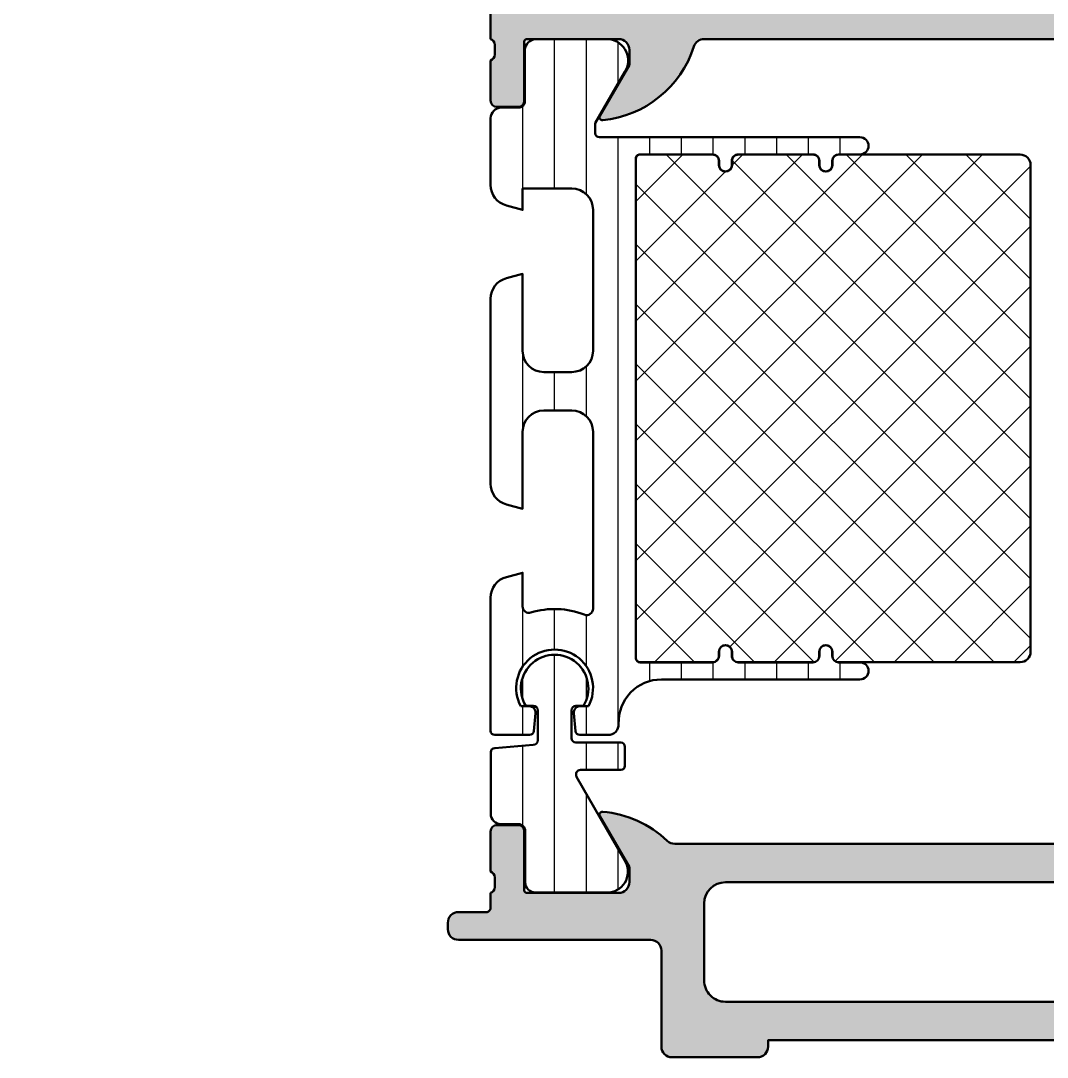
# Model space of a CAD drawing. Extents: x -25 to 53, y 3 to 90.
# Drawn here: x -25 to 23.07, y 3 to 51.56 of the extents above; entities that cross this region are included whole.
import ezdxf

# ---------------------------------------------------------------- set-up
doc = ezdxf.new("R2010")
doc.units = 0
for name, color, linetype, lineweight in [('0S-Alu contour', 7, 'Continuous', 50), ('0S-Alu hatch', 252, 'Continuous', 25), ('0S-Plastic contour', 254, 'Continuous', 50), ('0S-Plastic hatch', 253, 'Continuous', 25), ('0S-PT contour', 91, 'Continuous', 50), ('0S-PT hatch', 103, 'Continuous', 25)]:
    doc.layers.add(name, color=color, linetype=linetype, lineweight=lineweight)
pattern_1 = [(90, (0, 0), (-1.4859, 0), [])]

# ---------------------------------------------------------------- blocks, each defined once
blk = doc.blocks.new('438100__7FD299A1_E822_40BA_9081_EC412D332DDE_')
at = {"layer": '0S-Alu hatch'}
h = blk.add_hatch(color=256, dxfattribs=at)
edge = h.paths.add_edge_path()
edge.add_ellipse((-18.69999999999998, 87.50000000000017), major_axis=(-0.999999999999943, 0), ratio=1, start_angle=180, end_angle=270, ccw=False)
edge.add_line((-17.70000000000004, 87.50000000000017), (-17.70000000000004, 86.00000000000011))
edge.add_line((-17.70000000000004, 86.00000000000011), (-18.70000000000004, 86.00000000000011))
edge.add_line((-18.70000000000004, 86.00000000000011), (-18.70000000000004, 85.50000000000011))
edge.add_arc((-18.20000000000004, 85.50000000000011), 0.5, 180, 270)
edge.add_line((-18.20000000000004, 85.00000000000011), (-16.90000000000003, 85.00000000000011))
edge.add_arc((-16.90000000000003, 85.50000000000006), 0.4999999999999432, 270, 360)
edge.add_line((-16.40000000000008, 85.50000000000006), (-16.40000000000008, 87.50000000000006))
edge.add_ellipse((-15.89999999999991, 87.50000000000006), major_axis=(-0.5000000000001706, 0), ratio=1, start_angle=269.99999999999756, end_angle=360, ccw=False)
edge.add_line((-15.89999999999989, 88.00000000000023), (-10.49999999999991, 88))
edge.add_ellipse((-10.49999999999993, 87.50000000000006), major_axis=(-0.4999999999999432, 0), ratio=1, start_angle=180, end_angle=269.99999999999756, ccw=False)
edge.add_line((-9.999999999999991, 87.50000000000006), (-9.999999999999991, 80.70000000000016))
edge.add_arc((-9.499999999999991, 80.70000000000016), 0.5, 180, 270)
edge.add_line((-9.499999999999991, 80.20000000000014), (-7.00000000000022, 80.20000000000014))
edge.add_line((-7.00000000000022, 80.20000000000014), (-6.999999999999992, 73.50000000000011))
edge.add_ellipse((-7.525026953992657, 73.00000000000011), major_axis=(-0.7250195186467849, 0), ratio=1, start_angle=136.398650048409, end_angle=223.6013499515911, ccw=False)
edge.add_line((-6.999999999999992, 72.50000000000011), (-6.999999999999992, 68.50000000000011))
edge.add_ellipse((-7.525026953992657, 68.00000000000011), major_axis=(-0.7250195186467849, 0), ratio=1, start_angle=136.398650048409, end_angle=223.6013499515911, ccw=False)
edge.add_line((-6.999999999999992, 67.50000000000011), (-6.999999999999992, 54.80000000000007))
edge.add_arc((-6.499999999999992, 54.80000000000007), 0.5, 180, 270)
edge.add_line((-6.499999999999992, 54.30000000000006), (-3.499999999999936, 54.30000000000006))
edge.add_ellipse((-3.499999999999936, 53.80000000000013), major_axis=(-0.4999999999999432, 0), ratio=1, start_angle=180, end_angle=270, ccw=False)
edge.add_line((-2.999999999999992, 53.80000000000013), (-2.999999999999992, 50.7000000000005))
edge.add_ellipse((-3.078836446543135, 50.43247940800739), major_axis=(-0.2788950563274557, 0), ratio=1, start_angle=178.8354106259207, end_angle=253.5801235804879, ccw=False)
edge.add_line((-2.799999000000065, 50.4268110000091), (-2.799999000000063, 49.97321700000831))
edge.add_ellipse((-3.078867095643481, 49.96755634053114), major_axis=(-0.2789255417374015, 0), ratio=1, start_angle=106.4245945553595, end_angle=181.1628700729088, ccw=False)
edge.add_line((-3.00000000000022, 49.70001300000796), (-2.999999999999765, 47.82000199999991))
edge.add_arc((-2.699999999999867, 47.82000199999998), 0.2999999999998977, 180, 270)
edge.add_line((-2.699999999999867, 47.52000200000009), (-1.720025680956659, 47.5200020000001))
edge.add_arc((-1.720025680956659, 47.82000199999976), 0.2999999999996703, 270, 360)
edge.add_line((-1.420025680956989, 47.82000199999976), (-1.420025680957209, 50.57999999999981))
edge.add_ellipse((-1.300025680957205, 50.57999999999982), major_axis=(-0.1200000000000045, 0), ratio=1, start_angle=270.00000000000676, end_angle=360, ccw=False)
edge.add_line((-1.300025680957219, 50.69999999999982), (2.99999999999985, 50.70000000000016))
edge.add_ellipse((2.999999999999893, 50.20000000000027), major_axis=(-0.4999999999998864, 0), ratio=1, start_angle=180, end_angle=270.0000000000049, ccw=False)
edge.add_line((3.499999999999779, 50.20000000000027), (3.499999999999779, 49.5))
edge.add_line((3.499999999999779, 49.5), (2.118504542377714, 47.10717967697257))
edge.add_arc((2.23811978464829, 47.03811978464848), 0.1381197846481916, 150.0000000000055, 275.6225775508174)
edge.add_arc((1.761776758824773, 51.87660886184492), 4.999999999996967, 275.6225775508138, 342.2515836439341)
edge.add_ellipse((6.999999999997882, 50.19999999999778), major_axis=(-0.5000000000021659, 0), ratio=1, start_angle=270, end_angle=342.25158364393565, ccw=False)
edge.add_line((6.999999999997882, 50.69999999999994), (37.80000000000006, 50.70000000000004))
edge.add_ellipse((37.80000000000006, 50.19999999999761), major_axis=(-0.5000000000024301, 0), ratio=1, start_angle=197.7484163560718, end_angle=270, ccw=False)
edge.add_arc((43.03822324117415, 51.87660886184572), 4.999999999997946, 197.7484163560721, 264.3774224492038)
edge.add_arc((42.56188021535202, 47.03811978464819), 0.1381197846482099, 264.377422449204, 389.9999999999941)
edge.add_line((42.68149545762262, 47.10717967697227), (41.30000000000019, 49.50000000000023))
edge.add_line((41.30000000000019, 49.50000000000023), (41.30000000000019, 50.20000000000044))
edge.add_ellipse((41.7999999999999, 50.20000000000044), major_axis=(-0.4999999999997158, 0), ratio=1, start_angle=269.9999999999984, end_angle=360, ccw=False)
edge.add_line((41.79999999999991, 50.70000000000016), (46.10002568095678, 50.70000000000004))
edge.add_ellipse((46.10002568095678, 50.57999999999964), major_axis=(-0.1200000000004024, 0), ratio=1, start_angle=180, end_angle=270, ccw=False)
edge.add_line((46.22002568095719, 50.57999999999964), (46.22002568095719, 47.82000200000021))
edge.add_arc((46.5200256809572, 47.82000200000021), 0.3000000000000114, 180, 270)
edge.add_line((46.5200256809572, 47.5200020000002), (47.50000000000006, 47.5200020000002))
edge.add_arc((47.50000000000006, 47.8200020000001), 0.2999999999998977, 270, 360)
edge.add_line((47.79999999999996, 47.8200020000001), (47.79999999999996, 49.70001300000877))
edge.add_ellipse((47.8788670956431, 49.96755634053137), major_axis=(-0.2789255417368228, 0), ratio=1, start_angle=-1.162870072900887, end_angle=73.57540544463137, ccw=False)
edge.add_line((47.59999900000026, 49.97321700000849), (47.59999900000003, 50.42681100000924))
edge.add_ellipse((47.87883644654292, 50.43247940800712), major_axis=(-0.2788950563272715, 0), ratio=1, start_angle=-73.58012358056351, end_angle=1.164589373996705, ccw=False)
edge.add_line((47.80000000000018, 50.70000000000017), (47.79999999999996, 70.00000000000006))
edge.add_ellipse((48.09999999999997, 70.00000000000006), major_axis=(-0.3000000000000114, 0), ratio=1, start_angle=270, end_angle=360, ccw=False)
edge.add_line((48.09999999999997, 70.30000000000007), (51.29999999999996, 70.30000000000007))
edge.add_line((51.29999999999996, 70.30000000000007), (51.29999999999996, 69.50000000000011))
edge.add_line((51.29999999999996, 69.50000000000011), (52.29999999999996, 69.50000000000011))
edge.add_arc((52.29999999999996, 70.00000000000011), 0.5, 270, 360)
edge.add_line((52.79999999999996, 70.00000000000011), (52.79999999999996, 74.50000000000011))
edge.add_arc((51.79999999999996, 74.50000000000011), 1, 0, 90)
edge.add_line((51.79999999999996, 75.50000000000011), (51.29999999999996, 75.50000000000011))
edge.add_line((51.29999999999996, 75.50000000000011), (51.29999999999996, 73.00000000000006))
edge.add_ellipse((50.30000000000002, 73.00000000000006), major_axis=(-0.999999999999943, 0), ratio=1, start_angle=90, end_angle=180, ccw=False)
edge.add_line((50.30000000000002, 72.00000000000011), (49.00000000000006, 72.00000000000011))
edge.add_ellipse((49.00000000000006, 73.00000000000017), major_axis=(-1.000000000000056, 0), ratio=1, start_angle=0, end_angle=90, ccw=False)
edge.add_line((48, 73.00000000000017), (48, 80.00000000000011))
edge.add_ellipse((48.52500000000004, 80.5), major_axis=(-0.7249999999999464, 0), ratio=1, start_angle=-43.60281897272017, end_angle=43.602818972695275, ccw=False)
edge.add_line((48.00000000000022, 81.00000000000011), (48, 87.00000000000001))
edge.add_ellipse((49.00000000000006, 87.00000000000004), major_axis=(-1.000000000000056, 0), ratio=1, start_angle=270, end_angle=360, ccw=False)
edge.add_line((49.00000000000006, 88.00000000000009), (50.29999999999985, 88.00000000000011))
edge.add_ellipse((50.29999999999985, 87), major_axis=(-1.000000000000113, 0), ratio=1, start_angle=180, end_angle=270, ccw=False)
edge.add_line((51.29999999999996, 87), (51.29999999999996, 85.5))
edge.add_line((51.29999999999996, 85.5), (51.9000000000001, 85.50000000000011))
edge.add_line((51.9000000000001, 85.50000000000011), (53, 86.60000000000001))
edge.add_line((53, 86.60000000000001), (53, 90))
edge.add_line((53, 90), (-24.50000000000017, 90.00000000000011))
edge.add_arc((-24.50000000000017, 89.50000000000028), 0.4999999999998295, 90, 180)
edge.add_line((-25, 89.50000000000028), (-25, 85.50000000000011))
edge.add_arc((-24.49999999999999, 85.50000000000011), 0.5, 180, 270)
edge.add_line((-24.49999999999999, 85.00000000000011), (-23.20000000000032, 85.00000000000011))
edge.add_arc((-23.20000000000032, 85.50000000000038), 0.5000000000002843, 270, 360)
edge.add_line((-22.70000000000004, 85.50000000000038), (-22.70000000000004, 86.00000000000011))
edge.add_line((-22.70000000000004, 86.00000000000011), (-23.70000000000004, 86.00000000000011))
edge.add_line((-23.70000000000004, 86.00000000000011), (-23.70000000000004, 87.50000000000011))
edge.add_ellipse((-22.70000000000004, 87.50000000000011), major_axis=(-1, 0), ratio=1, start_angle=270, end_angle=360, ccw=False)
edge.add_line((-22.70000000000004, 88.50000000000011), (-18.69999999999998, 88.50000000000011))
edge = h.paths.add_edge_path()
edge.add_line((-5.29999999999972, 76.80000000000018), (-5.300000000000174, 80.9000000000003))
edge.add_arc((-6.300000000000061, 80.9000000000002), 0.9999999999998863, 0, 90)
edge.add_line((-6.300000000000061, 81.9000000000001), (-7.79999999999989, 81.9000000000001))
edge.add_ellipse((-7.79999999999989, 82.40000000000013), major_axis=(-0.500000000000057, 0), ratio=1, start_angle=0, end_angle=90, ccw=False)
edge.add_line((-8.299999999999947, 82.40000000000013), (-8.299999999999947, 87.49999999999947))
edge.add_ellipse((-7.799999999999435, 87.49999999999947), major_axis=(-0.5000000000005116, 0), ratio=1, start_angle=270, end_angle=360, ccw=False)
edge.add_line((-7.799999999999435, 88), (45.5, 88))
edge.add_ellipse((45.5, 87.5), major_axis=(-0.5, 0), ratio=1, start_angle=180, end_angle=270, ccw=False)
edge.add_line((46, 87.5), (45.99999999999978, 53.19999999999983))
edge.add_ellipse((45.50000000000006, 53.19999999999983), major_axis=(-0.4999999999997158, 0), ratio=1, start_angle=90, end_angle=180, ccw=False)
edge.add_line((45.50000000000006, 52.70000000000012), (6.000000000000291, 52.70000000000012))
edge.add_ellipse((6.000000000000291, 53.20000000000018), major_axis=(-0.500000000000057, 0), ratio=1, start_angle=0, end_angle=90, ccw=False)
edge.add_line((5.500000000000234, 53.19999999999998), (5.500000000000007, 53.80000000000002))
edge.add_arc((5.000000000000063, 53.80000000000002), 0.4999999999999432, 0, 89.9999999999992)
edge.add_line((5.000000000000071, 54.29999999999996), (-0.7999999999999546, 54.30000000000006))
edge.add_ellipse((-0.7999999999999475, 54.80000000000007), major_axis=(-0.5, 0), ratio=1, start_angle=0, end_angle=89.9999999999992, ccw=False)
edge.add_line((-1.299999999999947, 54.80000000000007), (-1.299999999999947, 55.60000000000013))
edge.add_arc((-1.799999999999947, 55.60000000000013), 0.5, 0, 90)
edge.add_line((-1.799999999999947, 56.10000000000013), (-4.800000000000231, 56.10000000000013))
edge.add_ellipse((-4.800000000000231, 56.60000000000053), major_axis=(-0.5000000000003979, 0), ratio=1, start_angle=0, end_angle=90, ccw=False)
edge.add_line((-5.300000000000629, 56.60000000000057), (-5.299999999999947, 64.20000000000061))
edge.add_line((-5.299999999999947, 64.20000000000061), (-4.499999999999765, 65.00000000000045))
edge.add_line((-4.499999999999765, 65.00000000000045), (-4.499999999999992, 76))
edge.add_line((-4.499999999999992, 76), (-5.29999999999972, 76.80000000000018))
at = {"layer": '0S-Alu contour', "color": 7}
for points in [[(-2.999999999999992, 53.80000000000013), (-2.999999999999992, 50.7000000000005)], [(-1.420025680956989, 47.82000199999976), (-1.420025680957209, 50.57999999999981)], [(-1.300025680957219, 50.69999999999982), (2.99999999999985, 50.70000000000016)], [(6.999999999997882, 50.69999999999994), (37.80000000000006, 50.70000000000004)], [(-2.799999000000065, 50.4268110000091), (-2.799999000000063, 49.97321700000831)], [(3.499999999999779, 50.20000000000027), (3.499999999999779, 49.5), (2.118504542377714, 47.10717967697257)], [(-3.00000000000022, 49.70001300000796), (-2.999999999999765, 47.82000199999991)], [(-2.699999999999867, 47.52000200000009), (-1.720025680956659, 47.5200020000001)]]:
    blk.add_lwpolyline(points, dxfattribs=at)
at = {"layer": '0S-Alu contour', "color": 7, "extrusion": (0, 0, -1)}
for centre, radius, start, end in [((3.078836446543135, 50.43247940800739), 0.2788950563274557, 106.4198764195121, 181.1645893740794), ((1.300025680957205, 50.57999999999982), 0.1200000000000045, 0, 89.99999999999324), ((-2.999999999999893, 50.20000000000027), 0.4999999999998864, 89.99999999999511, 180), ((-6.999999999997882, 50.19999999999778), 0.5000000000021659, 17.74841635606436, 90), ((3.078867095643481, 49.96755634053114), 0.2789255417374015, 178.8371299270912, 253.5754054446405)]:
    blk.add_arc(centre, radius, start, end, dxfattribs=at)
at = {"layer": '0S-Alu contour', "color": 7}
for centre, radius, start, end in [((1.761776758824773, 51.87660886184492), 4.999999999996967, 275.6225775508138, 342.2515836439341), ((-2.699999999999867, 47.82000199999998), 0.2999999999998977, 180, 270), ((-1.720025680956659, 47.82000199999976), 0.2999999999996703, 270, 0), ((2.23811978464829, 47.03811978464848), 0.1381197846481916, 150.0000000000055, 275.6225775508174)]:
    blk.add_arc(centre, radius, start, end, dxfattribs=at)
blk = doc.blocks.new('284171__13AAE3B9_BCA4_4FD1_B75E_AE9AFD7B1CDF___62EBF1EE_D33A_4ACA_ABAC_EDA67FEE64FE_')
at = {"layer": '0S-Plastic hatch'}
h = blk.add_hatch(dxfattribs=at)
h.set_pattern_fill('ANSI31', color=256, scale=0.4680000000000001, angle=45, style=0)
h.set_pattern_definition(pattern_1)
edge = h.paths.add_edge_path()
edge.add_line((-1.500022888183359, 43.69999991958041), (-1.500000000000163, 42.69999991958047))
edge.add_line((-1.500000000000163, 42.69999991958047), (-2.259002685550889, 42.90294181411272))
edge.add_ellipse((-1.998888393860013, 43.86967109353206), major_axis=(-1.001111854104473, 0), ratio=1, start_angle=0.04032643169739458, end_angle=74.9402975232656, ccw=False)
edge.add_line((-3.000000000001468, 43.86896648202637), (-2.999999985071561, 46.99000300238941))
edge.add_ellipse((-2.499999985071426, 46.99000299999759), major_axis=(-0.500000000000135, 0), ratio=1, start_angle=269.9999999999959, end_angle=360, ccw=False)
edge.add_line((-2.49999998507139, 47.49000299999773), (-1.689668666666676, 47.49000299999766))
edge.add_arc((-1.689668666666648, 47.79000299999769), 0.3000000000000256, 269.9999999999945, 360.0079247372927)
edge.add_line((-1.389668669536185, 47.790044493825), (-1.390000612288034, 50.18993486613887))
edge.add_ellipse((-0.8900046396250971, 50.190004022559), major_axis=(-0.4999959774455859, 0), ratio=1, start_angle=-90.00000000000068, end_angle=0.007924805772688615, ccw=False)
edge.add_line((-0.8900046396250901, 50.69000000000459), (2.586539498099568, 50.6899999999975))
edge.add_ellipse((2.444228849108242, 49.70018192527467), major_axis=(-0.999996070924449, 0), ratio=1, start_angle=147.2729839001584, end_angle=261.81839194810163, ccw=False)
edge.add_line((3.285481498099559, 49.15954699999751), (1.900003454003815, 46.75982863485254))
edge.add_line((1.900003454003815, 46.75982863485254), (1.900003454003815, 46.30000424729566))
edge.add_arc((2.100003454003818, 46.30000424729566), 0.2000000000000028, 180, 270)
edge.add_line((2.100003454003818, 46.10000424729565), (14.29999687759047, 46.10000424729548))
edge.add_ellipse((14.29999687759048, 45.70001035081114), major_axis=(-0.3999938964843466, 0), ratio=1, start_angle=90.00000000000102, end_angle=270.000000000001, ccw=False)
edge.add_line((14.29999687759049, 45.30001645432679), (13.29999382583261, 45.30001645432679))
edge.add_arc((13.29999382583261, 45.00001645432677), 0.3000000000000256, 90, 180)
edge.add_line((12.99999382583258, 45.00001645432677), (12.99999382583258, 44.80001645432418))
edge.add_ellipse((12.69999840346919, 44.8000164543243), major_axis=(-0.2999954223633949, 0), ratio=1, start_angle=0, end_angle=180, ccw=False)
edge.add_line((12.40000298110579, 44.80001645432444), (12.40000298110596, 45.00001645432646))
edge.add_arc((12.10000298110595, 45.00001645432672), 0.3000000000000114, 0, 90.00000000000136)
edge.add_line((12.10000298110594, 45.30001645432673), (8.599993825832556, 45.30001645432673))
edge.add_arc((8.599993825832549, 45.00001645432684), 0.2999999999998977, 89.99999999999864, 180)
edge.add_line((8.29999382583265, 45.00001645432684), (8.29999382583265, 44.80001645432691))
edge.add_ellipse((7.999998403469312, 44.80001645432693), major_axis=(-0.2999954223633381, 0), ratio=1, start_angle=0, end_angle=180, ccw=False)
edge.add_line((7.700002981105974, 44.80001645432696), (7.700002981106031, 45.00001645432659))
edge.add_arc((7.400002981106027, 45.00001645432667), 0.3000000000000043, 0, 89.99999999999864)
edge.add_line((7.400002981106034, 45.30001645432667), (3.999999999999808, 45.30001645432679))
edge.add_arc((3.999999999999801, 45.10001645432678), 0.2000000000000099, 89.99999999999797, 180)
edge.add_line((3.799999999999791, 45.10001645432678), (3.800000000001531, 21.70001645432527))
edge.add_arc((3.999999999999808, 21.70001645432528), 0.1999999999982762, 180, 270)
edge.add_line((3.999999999999808, 21.50001645432701), (7.400002981105913, 21.50001645432713))
edge.add_arc((7.400002981105906, 21.80001645432719), 0.3000000000000611, 270.0000000000013, 360)
edge.add_line((7.700002981105967, 21.80001645432719), (7.700002981106024, 22.00001645432704))
edge.add_ellipse((7.999998403469334, 22.00001645432697), major_axis=(-0.2999954223633097, 0), ratio=1, start_angle=180, end_angle=360, ccw=False)
edge.add_line((8.299993825832644, 22.00001645432691), (8.299993825832585, 21.80001645432717))
edge.add_arc((8.599993825832605, 21.80001645432708), 0.3000000000000185, 180, 270.0000000000013)
edge.add_line((8.599993825832613, 21.50001645432707), (12.10000298110591, 21.50001645432712))
edge.add_arc((12.10000298110591, 21.80001645432716), 0.3000000000000469, 270.0000000000013, 360)
edge.add_line((12.40000298110595, 21.80001645432716), (12.4000029811059, 22.0000164543296))
edge.add_ellipse((12.69999840346924, 22.0000164543296), major_axis=(-0.2999954223633381, 0), ratio=1, start_angle=180, end_angle=360, ccw=False)
edge.add_line((12.99999382583257, 22.00001645432961), (12.99999382583257, 21.80001645432707))
edge.add_arc((13.29999382583263, 21.80001645432712), 0.3000000000000611, 180, 270)
edge.add_line((13.29999382583263, 21.50001645432706), (14.29999687759045, 21.50001645432706))
edge.add_ellipse((14.29999687759045, 21.10002255784269), major_axis=(-0.399993896484375, 0), ratio=1, start_angle=90, end_angle=270, ccw=False)
edge.add_line((14.29999687759045, 20.70002866135831), (4.997993841998258, 20.70002866135815))
edge.add_arc((4.997993841998294, 18.70002866135825), 1.999999999999889, 90.00000000000102, 182.2920152210354)
edge.add_ellipse((2.499993896484326, 18.60004730203331), major_axis=(-0.5000000000001601, 0), ratio=1, start_angle=89.9999999999975, end_angle=182.2920152210359, ccw=False)
edge.add_line((2.499993896484305, 18.10004730203315), (1.173978524999874, 18.1000473020332))
edge.add_ellipse((1.173978524999881, 18.30004730203316), major_axis=(-0.1999999999999602, 0), ratio=1, start_angle=5.000156552667704, end_angle=89.9999999999979, ccw=False)
edge.add_line((0.9747396330104804, 18.28261560909129), (0.9011355584970672, 19.123887555589))
edge.add_ellipse((1.199993896481373, 19.15003509500182), major_axis=(-0.300000000000145, 0), ratio=1, start_angle=-89.99999999999989, end_angle=5.000156552666624, ccw=False)
edge.add_line((1.199993896481373, 19.45003509500197), (1.586716358771013, 19.45003509500196))
edge.add_arc((5.31940320343e-05, 20.30003509597868), 1.799999999999979, 331.8213572241998, 568.1786427758001)
edge.add_line((-1.586609970706945, 19.45003509500196), (-1.200006103518532, 19.45003509500179))
edge.add_ellipse((-1.20000610351866, 19.15003509500176), major_axis=(-0.3000000000000362, 0), ratio=1, start_angle=174.9998434473378, end_angle=269.99999999997556, ccw=False)
edge.add_line((-0.9011477655344604, 19.12388755558897), (-0.9747518400478085, 18.28261560909152))
edge.add_ellipse((-1.173990732037502, 18.3000473020334), major_axis=(-0.2000000000002525, 0), ratio=1, start_angle=90, end_angle=174.9998434473368, ccw=False)
edge.add_line((-1.173990732037502, 18.10004730203315), (-2.800006103518782, 18.10004730203314))
edge.add_ellipse((-2.800006103518782, 18.30004730203315), major_axis=(-0.2000000000000099, 0), ratio=1, start_angle=0, end_angle=90, ccw=False)
edge.add_line((-3.000006103518792, 18.30004730203315), (-3.000006103518842, 24.53099357192306))
edge.add_ellipse((-1.998813554477315, 24.53020355047942), major_axis=(-1.001192860736706, 0), ratio=1, start_angle=285.06279992742367, end_angle=359.95478903124604, ccw=False)
edge.add_line((-2.259001159671904, 25.49699698989306), (-1.500021362307961, 25.69999991958019))
edge.add_line((-1.500021362307961, 25.69999991958019), (-1.500021362307862, 24.12046827408573))
edge.add_arc((-1.200021362307886, 24.12046827408575), 0.2999999999999758, 180, 287.0188797955988)
edge.add_ellipse((-5.460910657e-06, 20.20001398454319), major_axis=(-3.799999999999879, 0), ratio=1, start_angle=248.5397444279182, end_angle=287.01887979559916, ccw=False)
edge.add_arc((1.500003051757403, 24.01576744381201), 0.2999999999999513, 248.5397444279201, 360)
edge.add_line((1.800003051757354, 24.01576744381201), (1.800003051757698, 32.30001442512068))
edge.add_arc((0.7998938009389321, 32.29989677468586), 1.000109257738823, 0.0067401369672886, 89.99369699437725)
edge.add_line((0.8000038211588462, 33.30000602637312), (-0.5000038211633253, 33.30000602637307))
edge.add_arc((-0.4998857092150573, 32.29986884497094), 1.000137188376383, 90.00676638789179, 179.9921411627716)
edge.add_line((-1.500022888183362, 32.30000602637264), (-1.50002288818348, 28.70001215925061))
edge.add_line((-1.50002288818348, 28.70001215925061), (-2.258979797362648, 28.90294181411139))
edge.add_ellipse((-1.998854793009186, 29.86971090775813), major_axis=(-1.001153084358447, 0), ratio=1, start_angle=0.040326430992479345, end_angle=74.94029752354999, ccw=False)
edge.add_line((-3.000007629394412, 29.8690062672457), (-3.000007629394353, 38.53099357192436))
edge.add_ellipse((-1.998815080352976, 38.53020355047958), major_axis=(-1.001192860736558, 0), ratio=1, start_angle=285.0627999276509, end_angle=359.9547890311816, ccw=False)
edge.add_line((-2.25900268555136, 39.49699698989205), (-1.500022888183472, 39.69999991958042))
edge.add_line((-1.500022888183472, 39.69999991958042), (-1.500022888183359, 36.09999991954929))
edge.add_arc((-0.4998857092150644, 36.10013710098979), 1.000137188376378, 180.0078588394544, 269.9932336112489)
edge.add_line((-0.500003821178332, 35.09999991958768), (0.8000038211144584, 35.09999991958768))
edge.add_arc((0.7998938009388965, 36.10010917127497), 1.000109257738857, 270.0063030030818, 359.9932598637897)
edge.add_line((1.800003051757698, 36.09999152085353), (1.800003051757592, 42.69999991957063))
edge.add_arc((0.7998854012103536, 42.69988226816463), 1.000117657467351, 0.0067401359939604, 89.99369699333226)
edge.add_line((0.799995422372547, 43.69999991958036), (-1.500022888183359, 43.69999991958041))
at = {"layer": '0S-Plastic contour', "color": 7}
for points in [[(-0.8900046396250901, 50.69000000000459), (2.586539498099568, 50.6899999999975)], [(-1.389668669536185, 47.790044493825), (-1.390000612288034, 50.18993486613887)], [(3.285481498099559, 49.15954699999751), (1.900003454003815, 46.75982863485254), (1.900003454003815, 46.30000424729566)], [(-2.49999998507139, 47.49000299999773), (-1.689668666666676, 47.49000299999766)], [(-3.000000000001468, 43.86896648202637), (-2.999999985071561, 46.99000300238941)], [(2.100003454003818, 46.10000424729565), (14.29999687759047, 46.10000424729548)], [(7.400002981106034, 45.30001645432667), (3.999999999999808, 45.30001645432679)], [(12.10000298110594, 45.30001645432673), (8.599993825832556, 45.30001645432673)], [(14.29999687759049, 45.30001645432679), (13.29999382583261, 45.30001645432679)], [(3.799999999999791, 45.10001645432678), (3.800000000001531, 21.70001645432527)], [(7.700002981105974, 44.80001645432696), (7.700002981106031, 45.00001645432659)], [(8.29999382583265, 45.00001645432684), (8.29999382583265, 44.80001645432691)], [(12.40000298110579, 44.80001645432444), (12.40000298110596, 45.00001645432646)], [(12.99999382583258, 45.00001645432677), (12.99999382583258, 44.80001645432418)], [(-1.500022888183359, 43.69999991958041), (-1.500000000000163, 42.69999991958047), (-2.259002685550889, 42.90294181411272)], [(0.799995422372547, 43.69999991958036), (-1.500022888183359, 43.69999991958041)], [(1.800003051757698, 36.09999152085353), (1.800003051757592, 42.69999991957063)], [(-2.25900268555136, 39.49699698989205), (-1.500022888183472, 39.69999991958042), (-1.500022888183359, 36.09999991954929)], [(-3.000007629394412, 29.8690062672457), (-3.000007629394353, 38.53099357192436)], [(-0.500003821178332, 35.09999991958768), (0.8000038211144584, 35.09999991958768)], [(0.8000038211588462, 33.30000602637312), (-0.5000038211633254, 33.30000602637307)], [(-1.500022888183362, 32.30000602637264), (-1.50002288818348, 28.70001215925061), (-2.258979797362648, 28.90294181411139)], [(1.800003051757354, 24.01576744381201), (1.800003051757698, 32.30001442512068)], [(-2.259001159671904, 25.49699698989306), (-1.500021362307961, 25.69999991958019), (-1.500021362307862, 24.12046827408573)], [(-3.000006103518792, 18.30004730203315), (-3.000006103518842, 24.53099357192306)], [(7.700002981105967, 21.80001645432719), (7.700002981106024, 22.00001645432704)], [(8.299993825832644, 22.00001645432691), (8.299993825832585, 21.80001645432717)], [(12.40000298110595, 21.80001645432716), (12.4000029811059, 22.0000164543296)], [(12.99999382583257, 22.00001645432961), (12.99999382583257, 21.80001645432707)], [(3.999999999999808, 21.50001645432701), (7.400002981105913, 21.50001645432713)], [(8.599993825832613, 21.50001645432707), (12.10000298110591, 21.50001645432712)], [(13.29999382583263, 21.50001645432706), (14.29999687759045, 21.50001645432706)], [(14.29999687759045, 20.70002866135831), (4.997993841998258, 20.70002866135815)], [(-1.586609970706945, 19.45003509500196), (-1.200006103518532, 19.45003509500179)], [(1.199993896481373, 19.45003509500197), (1.586716358771013, 19.45003509500196)], [(-0.9011477655344604, 19.12388755558897), (-0.9747518400478085, 18.28261560909152)], [(0.9747396330104804, 18.28261560909129), (0.9011355584970672, 19.123887555589)], [(-1.173990732037502, 18.10004730203315), (-2.800006103518782, 18.10004730203314)], [(2.499993896484305, 18.10004730203315), (1.173978524999874, 18.1000473020332)]]:
    blk.add_lwpolyline(points, dxfattribs=at)
at = {"layer": '0S-Plastic contour', "color": 7, "extrusion": (0, 0, -1)}
for centre, radius, start, end in [((0.8900046396250971, 50.190004022559), 0.499995977445586, 359.9920751942273, 90.0000000000008), ((-2.444228849108242, 49.70018192527467), 0.999996070924449, 98.1816080518984, 212.7270160998416), ((2.499999985071426, 46.99000299999759), 0.500000000000135, 0, 90.00000000000406), ((-14.29999687759048, 45.70001035081114), 0.3999938964843466, 89.99999999999898, 269.999999999999), ((-7.999998403469312, 44.80001645432693), 0.2999954223633381, 180, 0), ((-12.69999840346919, 44.8000164543243), 0.2999954223633949, 180, 0), ((1.998888393860013, 43.86967109353206), 1.001111854104473, 285.0597024767345, 359.9596735683026), ((1.998815080352976, 38.53020355047958), 1.001192860736558, 0.0452109688184296, 74.93720007234911), ((1.998854793009186, 29.86971090775813), 1.001153084358447, 285.05970247645, 359.9596735690075), ((1.998813554477315, 24.53020355047942), 1.001192860736706, 0.0452109687539382, 74.93720007257635), ((5.460910657e-06, 20.20001398454319), 3.799999999999879, 72.98112020440082, 111.4602555720818), ((-7.999998403469334, 22.00001645432697), 0.2999954223633097, 0, 180), ((-12.69999840346924, 22.0000164543296), 0.2999954223633381, 0, 180), ((-14.29999687759045, 21.10002255784269), 0.399993896484375, 90, 270), ((1.20000610351866, 19.15003509500176), 0.3000000000000362, 90.00000000002441, 185.0001565526623), ((-1.199993896481373, 19.15003509500182), 0.300000000000145, 354.9998434473334, 89.99999999999991), ((-2.499993896484326, 18.60004730203331), 0.5000000000001601, 177.7079847789641, 270.0000000000025), ((2.800006103518782, 18.30004730203315), 0.2000000000000099, 270, 0), ((1.173990732037502, 18.3000473020334), 0.2000000000002526, 185.0001565526633, 270), ((-1.173978524999881, 18.30004730203316), 0.1999999999999602, 270.0000000000021, 354.9998434473323)]:
    blk.add_arc(centre, radius, start, end, dxfattribs=at)
at = {"layer": '0S-Plastic contour', "color": 7}
for centre, radius, start, end in [((-1.689668666666648, 47.79000299999769), 0.3000000000000256, 269.9999999999945, 0.0079247372927619), ((2.100003454003818, 46.30000424729566), 0.2000000000000028, 180, 270), ((3.999999999999801, 45.10001645432678), 0.2000000000000099, 89.99999999999797, 180), ((7.400002981106027, 45.00001645432667), 0.3000000000000043, 0, 89.99999999999864), ((8.599993825832549, 45.00001645432684), 0.2999999999998977, 89.99999999999864, 180), ((12.10000298110595, 45.00001645432672), 0.3000000000000114, 0, 90.00000000000136), ((13.29999382583261, 45.00001645432677), 0.3000000000000256, 90, 180), ((0.7998854012103536, 42.69988226816463), 1.000117657467351, 0.0067401359939604, 89.99369699333226), ((-0.4998857092150644, 36.10013710098979), 1.000137188376378, 180.0078588394544, 269.9932336112489), ((0.7998938009388965, 36.10010917127497), 1.000109257738857, 270.0063030030818, 359.9932598637897), ((-0.4998857092150573, 32.29986884497094), 1.000137188376383, 90.00676638789179, 179.9921411627716), ((0.7998938009389321, 32.29989677468586), 1.000109257738823, 0.0067401369672886, 89.99369699437725), ((-1.200021362307886, 24.12046827408575), 0.2999999999999758, 180, 287.0188797955988), ((1.500003051757403, 24.01576744381201), 0.2999999999999513, 248.5397444279201, 0), ((5.31940320343e-05, 20.30003509597868), 1.799999999999979, 331.8213572241998, 208.1786427758002), ((3.999999999999808, 21.70001645432528), 0.1999999999982762, 180, 270), ((7.400002981105906, 21.80001645432719), 0.3000000000000611, 270.0000000000013, 0), ((8.599993825832605, 21.80001645432708), 0.3000000000000185, 180, 270.0000000000013), ((12.10000298110591, 21.80001645432716), 0.3000000000000469, 270.0000000000013, 0), ((13.29999382583263, 21.80001645432712), 0.3000000000000611, 180, 270), ((4.997993841998294, 18.70002866135825), 1.999999999999889, 90.00000000000102, 182.2920152210354)]:
    blk.add_arc(centre, radius, start, end, dxfattribs=at)
blk = doc.blocks.new('439140__FD5ADDF7_A688_4517_857D_3416B1BC0195_')
at = {"layer": '0S-PT hatch'}
h = blk.add_hatch(dxfattribs=at)
h.set_pattern_fill('ANSI37', color=256, scale=0.625, angle=90, style=0)
h.set_pattern_definition([(135, (0, 0), (-1.403165018917055, -1.403165018917055), []), (225, (0, 0), (1.403165018917055, -1.403165018917055), [])])
edge = h.paths.add_edge_path()
edge.add_line((22.28999999999984, 44.80001645432309), (22.28999999999978, 22.00001645432246))
edge.add_ellipse((21.79999999999984, 22.00001645432246), major_axis=(-0.4899999999999451, 0), ratio=1, start_angle=90.0000000000004, end_angle=180, ccw=False)
edge.add_line((21.79999999999984, 21.51001645432252), (13.29999382583261, 21.51001645432252))
edge.add_ellipse((13.29999382583261, 21.80001645432255), major_axis=(-0.2900000000000418, 0), ratio=1, start_angle=0, end_angle=90, ccw=False)
edge.add_line((13.00999382583257, 21.80001645432255), (13.00999382583257, 22.00001645432283))
edge.add_arc((12.69999840346929, 22.00001645432281), 0.3099954223632793, 0, 180)
edge.add_line((12.39000298110601, 22.0000164543228), (12.39000298110601, 21.80001645432303))
edge.add_ellipse((12.10000298110594, 21.80001645432304), major_axis=(-0.2900000000000702, 0), ratio=1, start_angle=90, end_angle=180, ccw=False)
edge.add_line((12.10000298110594, 21.51001645432297), (8.599993825832541, 21.51001645432298))
edge.add_ellipse((8.599993825832541, 21.80001645432293), major_axis=(-0.2899999999999565, 0), ratio=1, start_angle=0, end_angle=90, ccw=False)
edge.add_line((8.309993825832583, 21.80001645432293), (8.309993825832583, 22.0000164543228))
edge.add_arc((7.999998403469277, 22.00001645432282), 0.3099954223633077, 0, 180)
edge.add_line((7.690002981105969, 22.00001645432283), (7.690002981105969, 21.80001645432284))
edge.add_ellipse((7.400002981106041, 21.80001645432285), major_axis=(-0.2899999999999281, 0), ratio=1, start_angle=90.00000000000142, end_angle=180, ccw=False)
edge.add_line((7.400002981106048, 21.51001645432292), (3.999999999999886, 21.51001645432286))
edge.add_ellipse((3.999999999999886, 21.70001645432285), major_axis=(-0.1899999999999906, 0), ratio=1, start_angle=0, end_angle=90, ccw=False)
edge.add_line((3.809999999999895, 21.70001645432285), (3.809999999999845, 45.10001645432285))
edge.add_ellipse((3.999999999999801, 45.10001645432286), major_axis=(-0.1899999999999551, 0), ratio=1, start_angle=269.99999999999784, end_angle=360, ccw=False)
edge.add_line((3.999999999999808, 45.29001645432281), (7.400002981105998, 45.29001645432276))
edge.add_ellipse((7.400002981105991, 45.00001645432278), major_axis=(-0.2899999999999778, 0), ratio=1, start_angle=180, end_angle=269.9999999999986, ccw=False)
edge.add_line((7.690002981105969, 45.00001645432278), (7.690002981105976, 44.80001645432284))
edge.add_arc((7.999998403469284, 44.80001645432282), 0.3099954223633077, 180, 360)
edge.add_line((8.309993825832592, 44.8000164543228), (8.309993825832592, 45.00001645432272))
edge.add_ellipse((8.59999382583257, 45.00001645432273), major_axis=(-0.2899999999999778, 0), ratio=1, start_angle=269.9999999999986, end_angle=360, ccw=False)
edge.add_line((8.599993825832575, 45.2900164543227), (12.10000298110603, 45.2900164543227))
edge.add_ellipse((12.10000298110604, 45.00001645432273), major_axis=(-0.2899999999999778, 0), ratio=1, start_angle=180, end_angle=270.0000000000014, ccw=False)
edge.add_line((12.39000298110602, 45.00001645432273), (12.39000298110602, 44.80001645432285))
edge.add_arc((12.6999984034693, 44.80001645432283), 0.3099954223632793, 180, 360)
edge.add_line((13.00999382583258, 44.8000164543228), (13.00999382583258, 45.00001645432308))
edge.add_ellipse((13.29999382583254, 45.00001645432309), major_axis=(-0.2899999999999565, 0), ratio=1, start_angle=270.0000000000014, end_angle=360, ccw=False)
edge.add_line((13.29999382583253, 45.29001645432304), (21.79999999999973, 45.2900164543232))
edge.add_ellipse((21.79999999999973, 44.80001645432309), major_axis=(-0.4900000000001157, 0), ratio=1, start_angle=180, end_angle=270.00000000000125, ccw=False)
at = {"layer": '0S-PT contour', "color": 7}
for points in [[(3.999999999999808, 45.29001645432281), (7.400002981105998, 45.29001645432276)], [(8.599993825832575, 45.2900164543227), (12.10000298110603, 45.2900164543227)], [(13.29999382583253, 45.29001645432304), (21.79999999999973, 45.2900164543232)], [(3.809999999999895, 21.70001645432285), (3.809999999999845, 45.10001645432285)], [(7.690002981105969, 45.00001645432278), (7.690002981105976, 44.80001645432284)], [(8.309993825832592, 44.8000164543228), (8.309993825832592, 45.00001645432272)], [(12.39000298110602, 45.00001645432273), (12.39000298110602, 44.80001645432285)], [(13.00999382583258, 44.8000164543228), (13.00999382583258, 45.00001645432308)], [(22.28999999999984, 44.80001645432309), (22.28999999999978, 22.00001645432246)], [(7.690002981105969, 22.00001645432283), (7.690002981105969, 21.80001645432284)], [(8.309993825832583, 21.80001645432293), (8.309993825832583, 22.0000164543228)], [(12.39000298110601, 22.0000164543228), (12.39000298110601, 21.80001645432303)], [(13.00999382583257, 21.80001645432255), (13.00999382583257, 22.00001645432283)], [(7.400002981106048, 21.51001645432292), (3.999999999999886, 21.51001645432286)], [(12.10000298110594, 21.51001645432297), (8.599993825832541, 21.51001645432298)], [(21.79999999999984, 21.51001645432252), (13.29999382583261, 21.51001645432252)]]:
    blk.add_lwpolyline(points, dxfattribs=at)
at = {"layer": '0S-PT contour', "color": 7, "extrusion": (0, 0, -1)}
for centre, radius, start, end in [((-3.999999999999801, 45.10001645432286), 0.1899999999999551, 0, 90.00000000000216), ((-7.400002981105991, 45.00001645432278), 0.2899999999999778, 90.00000000000142, 180), ((-8.59999382583257, 45.00001645432273), 0.2899999999999778, 0, 90.00000000000142), ((-12.10000298110604, 45.00001645432273), 0.2899999999999778, 89.9999999999986, 180), ((-13.29999382583254, 45.00001645432309), 0.2899999999999565, 0, 89.9999999999986), ((-21.79999999999973, 44.80001645432309), 0.4900000000001157, 89.99999999999875, 180), ((-21.79999999999984, 22.00001645432246), 0.4899999999999452, 180, 269.9999999999996), ((-3.999999999999886, 21.70001645432285), 0.1899999999999906, 270, 0), ((-7.400002981106041, 21.80001645432285), 0.2899999999999281, 180, 269.9999999999986), ((-8.599993825832541, 21.80001645432293), 0.2899999999999565, 270, 0), ((-12.10000298110594, 21.80001645432304), 0.2900000000000702, 180, 270), ((-13.29999382583261, 21.80001645432255), 0.2900000000000418, 270, 0)]:
    blk.add_arc(centre, radius, start, end, dxfattribs=at)
at = {"layer": '0S-PT contour', "color": 7}
for centre, radius, start, end in [((7.999998403469284, 44.80001645432282), 0.3099954223633077, 180, 0), ((12.6999984034693, 44.80001645432283), 0.3099954223632793, 180, 0), ((7.999998403469277, 22.00001645432282), 0.3099954223633077, 0, 180), ((12.69999840346929, 22.00001645432281), 0.3099954223632793, 0, 180)]:
    blk.add_arc(centre, radius, start, end, dxfattribs=at)
blk = doc.blocks.new('284171__A60E2195_1AC2_40EB_B83E_701FD4A2DA9E___2115E736_396C_43FC_A67F_05C506AD4A0A_')
at = {"layer": '0S-Plastic hatch'}
h = blk.add_hatch(dxfattribs=at)
h.set_pattern_fill('ANSI31', color=256, scale=0.4680000000000001, angle=45, style=0)
h.set_pattern_definition(pattern_1)
edge = h.paths.add_edge_path()
edge.add_ellipse((3.099573298768881, 16.65042607985419), major_axis=(-0.1904225427558987, 0), ratio=1, start_angle=90.1224601456558, end_angle=179.879782076837, ccw=False)
edge.add_line((3.099980294794868, 16.46000397204143), (1.212425701844331, 16.46000397204142))
edge.add_arc((1.212425701844331, 16.25000397204142), 0.2099999999999973, 90, 209.8798401838266)
edge.add_line((1.030340562785151, 16.14538560781316), (3.276934893884998, 12.23525525732006))
edge.add_ellipse((2.4442288491081, 11.6998181803092), major_axis=(-0.9899960709244838, 0), ratio=1, start_angle=98.22289635008673, end_angle=212.7413626776032, ccw=False)
edge.add_line((2.585822496033495, 10.72000010556457), (-0.8900046247437103, 10.7199999999935))
edge.add_ellipse((-0.8900046396345686, 11.20999597742987), major_axis=(-0.4899959774363707, 0), ratio=1, start_angle=-0.007924736234997454, end_angle=90.00000174120481, ccw=False)
edge.add_line((-1.380000612384026, 11.21006375011532), (-1.379668672501729, 13.60995412304573))
edge.add_arc((-1.689668669536509, 13.60999700000049), 0.3099999999999945, 359.9920752627073, 449.9999925343813)
edge.add_line((-1.689668629143625, 13.91999700000048), (-2.500000063846812, 13.91999710558635))
edge.add_ellipse((-2.500000000000021, 14.40999710558634), major_axis=(-0.4899999999999991, 0), ratio=1, start_angle=0, end_angle=89.99999253438438, ccw=False)
edge.add_line((-2.99000000000002, 14.40999710558634), (-2.990000000000001, 17.29249285167169))
edge.add_ellipse((-2.799595988752002, 17.29211097759406), major_axis=(-0.1904043941907311, 0), ratio=1, start_angle=269.98968012589387, end_angle=359.8850878010683, ccw=False)
edge.add_line((-2.799561693915919, 17.48251536869627), (-0.9995480830465837, 17.64001751332725))
edge.add_arc((-1.000404257445687, 17.85041735450208), 0.210401583171314, 270.2331508833686, 359.8914669152914)
edge.add_line((-0.7900030517578154, 17.85001879950577), (-0.7900030517578145, 19.25003384540218))
edge.add_arc((-1.000407041953458, 19.24963242186249), 0.2104043731273352, 0.1093127877199564, 89.8885542132993)
edge.add_line((-0.999997785524769, 19.4600363969682), (-1.349393265191828, 19.46003639696819))
edge.add_ellipse((-3.8146972798e-06, 20.28088955142436), major_axis=(-1.579446672188277, 0), ratio=1, start_angle=148.687244786297, end_angle=31.312755213702985, ccw=False)
edge.add_line((1.349385635797268, 19.46003639696819), (0.9999902255147716, 19.46003639696819))
edge.add_arc((1.000396591835382, 19.24963524247842), 0.2104015469149713, 90.11066025855779, 179.8914727384028)
edge.add_line((0.7899954223632834, 19.25003377602247), (0.7899954223632834, 17.94999459225843))
edge.add_arc((1.000357587040859, 17.95038447571436), 0.2103625259806152, 180.106191391324, 269.8980749938906)
edge.add_line((0.9999833676721863, 17.74002228258829), (3.099980823165232, 17.7400222825883))
edge.add_ellipse((3.099594252891186, 17.54962112809854), major_axis=(-0.1904015469149641, 0), ratio=1, start_angle=180.1140848767059, end_angle=269.88367289676233, ccw=False)
edge.add_line((3.289995422363283, 17.55000024716866), (3.289995422363283, 16.65002653583871))
at = {"layer": '0S-Plastic contour', "color": 7}
for points in [[(-0.999997785524769, 19.4600363969682), (-1.349393265191828, 19.46003639696819)], [(1.349385635797268, 19.46003639696819), (0.9999902255147716, 19.46003639696819)], [(-0.7900030517578154, 17.85001879950577), (-0.7900030517578145, 19.25003384540218)], [(0.7899954223632834, 19.25003377602247), (0.7899954223632834, 17.94999459225843)], [(-2.799561693915919, 17.48251536869627), (-0.9995480830465837, 17.64001751332725)], [(0.9999833676721863, 17.74002228258829), (3.099980823165232, 17.7400222825883)], [(3.289995422363283, 17.55000024716866), (3.289995422363283, 16.65002653583871)], [(-2.99000000000002, 14.40999710558634), (-2.990000000000001, 17.29249285167169)], [(1.030340562785151, 16.14538560781316), (3.276934893884998, 12.23525525732006)], [(3.099980294794868, 16.46000397204143), (1.212425701844331, 16.46000397204142)], [(-1.689668629143625, 13.91999700000048), (-2.500000063846812, 13.91999710558635)], [(-1.380000612384026, 11.21006375011532), (-1.379668672501729, 13.60995412304573)], [(2.585822496033495, 10.72000010556457), (-0.8900046247437103, 10.7199999999935)]]:
    blk.add_lwpolyline(points, dxfattribs=at)
at = {"layer": '0S-Plastic contour', "color": 7, "extrusion": (0, 0, -1)}
for centre, radius, start, end in [((3.8146972798e-06, 20.28088955142436), 1.579446672188277, 328.687244786297, 211.3127552137029), ((2.799595988752002, 17.29211097759406), 0.1904043941907311, 0.1149121989316845, 90.01031987410612), ((-3.099594252891186, 17.54962112809854), 0.1904015469149641, 90.11632710323768, 179.8859151232941), ((-3.099573298768881, 16.65042607985419), 0.1904225427558987, 180.1202179231631, 269.8775398543442), ((2.500000000000021, 14.40999710558634), 0.4899999999999991, 270.0000074656156, 0), ((-2.4442288491081, 11.6998181803092), 0.9899960709244838, 147.2586373223968, 261.7771036499133), ((0.8900046396345686, 11.20999597742987), 0.4899959774363707, 269.9999982587952, 0.0079247362349742)]:
    blk.add_arc(centre, radius, start, end, dxfattribs=at)
at = {"layer": '0S-Plastic contour', "color": 7}
for centre, radius, start, end in [((-1.000407041953458, 19.24963242186249), 0.2104043731273352, 0.1093127877199564, 89.8885542132993), ((1.000396591835382, 19.24963524247842), 0.2104015469149713, 90.11066025855779, 179.8914727384028), ((-1.000404257445687, 17.85041735450208), 0.210401583171314, 270.2331508833686, 359.8914669152914), ((1.000357587040859, 17.95038447571436), 0.2103625259806152, 180.106191391324, 269.8980749938906), ((1.212425701844331, 16.25000397204142), 0.2099999999999973, 90, 209.8798401838266), ((-1.689668669536509, 13.60999700000049), 0.3099999999999945, 359.9920752627073, 89.99999253438142)]:
    blk.add_arc(centre, radius, start, end, dxfattribs=at)
blk = doc.blocks.new('430620__2BCA9930_7641_4FF0_BB25_3D27ADFE8D08_')
at = {"layer": '0S-Alu hatch'}
h = blk.add_hatch(color=256, dxfattribs=at)
edge = h.paths.add_edge_path()
edge.add_arc((-3.20002683094129, 10.00000228881904), 0.2000000000003226, 269.999999999998, 360)
edge.add_line((-3.000026830940967, 10.00000228881904), (-3.000026830942424, 10.70000228881936))
edge.add_arc((-3.078863277485446, 10.96752288081244), 0.2788950563273944, 286.41987641949, 361.1645893740941)
edge.add_line((-2.800025830942438, 10.9731912888108), (-2.800025830942445, 11.42678528881084))
edge.add_arc((-3.078893926585578, 11.43244594828788), 0.2789255417371146, 358.8371299271169, 433.5754054446471)
edge.add_line((-3.000026830942429, 11.69998928881079), (-3.000026830942431, 13.5800002888193))
edge.add_ellipse((-2.70002683094242, 13.5800002888193), major_axis=(-0.3000000000000114, 0), ratio=1, start_angle=270, end_angle=360, ccw=False)
edge.add_line((-2.70002683094242, 13.88000028881931), (-1.720052511899673, 13.88000028881932))
edge.add_ellipse((-1.720052511899673, 13.5800002888193), major_axis=(-0.3000000000000131, 0), ratio=1, start_angle=180, end_angle=270, ccw=False)
edge.add_line((-1.42005251189966, 13.5800002888193), (-1.420052511899655, 10.82000228881932))
edge.add_arc((-1.30005251189965, 10.82000228881932), 0.1200000000000045, 180, 270)
edge.add_line((-1.30005251189965, 10.70000228881932), (2.999973169057646, 10.70000228881926))
edge.add_arc((2.999973169057653, 11.20000228881917), 0.4999999999999148, 269.9999999999992, 360)
edge.add_line((3.499973169057568, 11.20000228881917), (3.499973169057554, 11.90000228881912))
edge.add_line((3.499973169057554, 11.90000228881912), (2.118477711435424, 14.29282261184678))
edge.add_ellipse((2.238092953706036, 14.36188250417088), major_axis=(-0.1381197846482339, 0), ratio=1, start_angle=-95.62257754684077, end_angle=29.999999999995396, ccw=False)
edge.add_ellipse((1.830276020580164, 9.517122924901013), major_axis=(-5.000000000001429, 0), ratio=1, start_angle=226.3944602096135, end_angle=265.165960540784, ccw=False)
edge.add_arc((5.623568594741762, 13.4997014171362), 0.4999999999989142, 226.3944602096132, 269.9999999999984)
edge.add_line((5.623568594741747, 12.99970141713728), (39.17640457431387, 12.99970141713674))
edge.add_arc((39.17640457431387, 13.49970141714), 0.500000000003258, 269.9999999999992, 313.605539790386)
edge.add_ellipse((42.96969714847746, 9.517122924902733), major_axis=(-4.99999999999997, 0), ratio=1, start_angle=274.83403945932275, end_angle=313.6055397903866, ccw=False)
edge.add_ellipse((42.56188021535182, 14.36188250417126), major_axis=(-0.1381197846482609, 0), ratio=1, start_angle=149.9999999999975, end_angle=275.6225775507553, ccw=False)
edge.add_line((42.68149545762244, 14.29282261184713), (41.3, 11.90000228881962))
edge.add_line((41.3, 11.90000228881962), (41.3, 11.20000228881963))
edge.add_arc((41.8, 11.20000228881963), 0.5, 180, 270)
edge.add_line((41.8, 10.70000228881963), (46.1200256639478, 10.70000228881963))
edge.add_arc((46.1200256639478, 10.80000228881963), 0.1000000000000014, 270, 360)
edge.add_line((46.2200256639478, 10.80000228881963), (46.2200256344009, 13.58000029380796))
edge.add_ellipse((46.52002563440091, 13.58000029699647), major_axis=(-0.3000000000000114, 0), ratio=1, start_angle=270.00000060896343, end_angle=359.9999987925817, ccw=False)
edge.add_line((46.52002563121238, 13.88000029699648), (47.49999995025516, 13.88000030741204))
edge.add_ellipse((47.49999995344367, 13.58000030741203), major_axis=(-0.3000000000000043, 0), ratio=1, start_angle=180, end_angle=270.00000060896207, ccw=False)
edge.add_line((47.79999995344367, 13.58000030741203), (47.79999997342517, 11.69998931059203))
edge.add_arc((47.8788670719119, 11.43244597090734), 0.2789255417371397, 106.4245951643208, 181.16287068186)
edge.add_line((47.59999897632891, 11.4267853084663), (47.59999898114986, 10.97319130846637))
edge.add_arc((47.87883644998478, 10.96752290298023), 0.2788950785636446, 178.8354112349836, 253.5801241895889)
edge.add_line((47.8, 10.70000228881971), (47.8, 3.500000000000042))
edge.add_ellipse((47.29999999999995, 3.500000000000042), major_axis=(-0.5000000000000427, 0), ratio=1, start_angle=90, end_angle=180, ccw=False)
edge.add_line((47.29999999999995, 3), (46.3, 3))
edge.add_ellipse((46.3, 3.5), major_axis=(-0.5, 0), ratio=1, start_angle=0, end_angle=90, ccw=False)
edge.add_line((45.8, 3.5), (45.8, 3.800000000001091))
edge.add_line((45.8, 3.800000000001091), (9.999973205622886, 3.800000000000181))
edge.add_line((9.999973205622886, 3.800000000000181), (9.999973205622886, 3.500002288818351))
edge.add_ellipse((9.499973205623071, 3.500002288818351), major_axis=(-0.4999999999998153, 0), ratio=1, start_angle=90.00000000000648, end_angle=180, ccw=False)
edge.add_line((9.499973205623128, 3.000002288818536), (5.499973205622943, 3.00000228881808))
edge.add_ellipse((5.499973205622886, 3.500002288817167), major_axis=(-0.499999999999087, 0), ratio=1, start_angle=0, end_angle=90.00000000000648, ccw=False)
edge.add_line((4.999973205623799, 3.500002288817167), (4.999973205622872, 8.000002288818417))
edge.add_arc((4.499973205622836, 8.000002288818314), 0.5000000000000356, 0, 89.9999999999992)
edge.add_line((4.499973205622843, 8.500002288818349), (-4.500026794378079, 8.500002288818353))
edge.add_ellipse((-4.500026794378079, 9.000002288818354), major_axis=(-0.5000000000000018, 0), ratio=1, start_angle=0, end_angle=90, ccw=False)
edge.add_line((-5.000026794378081, 9.000002288818354), (-5.000026794377284, 9.300002288820103))
edge.add_ellipse((-4.500026794377298, 9.300002288818778), major_axis=(-0.4999999999999858, 0), ratio=1, start_angle=269.9999999999984, end_angle=360, ccw=False)
edge.add_line((-4.500026794377284, 9.800002288818764), (-3.200026830941297, 9.800002288818723))
edge = h.paths.add_edge_path()
edge.add_arc((7.999973205627284, 10.19999921571921), 1.000000021341348, 90.0118360177075, 179.9881639837725)
edge.add_line((6.999973205623058, 10.20020579317564), (6.999973205621465, 6.600003051758491))
edge.add_arc((7.999973205621465, 6.600003051758037), 1, 180, 270.0000000000037)
edge.add_line((7.999973205621529, 5.600003051758037), (44.80000000000023, 5.60000305176031))
edge.add_arc((44.80000000000017, 6.600003051760317), 1.000000000000007, 270.0000000000037, 360)
edge.add_line((45.80000000000017, 6.600003051760317), (45.80000000000017, 7.899999237060541))
edge.add_arc((44.80000000000017, 7.899999237060541), 1, 0, 90)
edge.add_line((44.80000000000017, 8.899999237060541), (39.60000000000127, 8.899999237060541))
edge.add_ellipse((39.60000000000127, 9.899999237060541), major_axis=(-1, 0), ratio=1, start_angle=0, end_angle=90, ccw=False)
edge.add_line((38.60000000000127, 9.899999237060541), (38.60000000000127, 10.19999921572344))
edge.add_arc((37.60000000000127, 10.19999921572344), 1, 0, 90)
edge.add_line((37.60000000000127, 11.19999921572343), (7.999766628145025, 11.19999921572343))
at = {"layer": '0S-Alu contour', "color": 7}
for points in [[(3.499973169057568, 11.20000228881917), (3.499973169057554, 11.90000228881912), (2.118477711435424, 14.29282261184678)], [(-2.70002683094242, 13.88000028881931), (-1.720052511899673, 13.88000028881932)], [(-3.000026830942429, 11.69998928881079), (-3.000026830942431, 13.5800002888193)], [(-1.42005251189966, 13.5800002888193), (-1.420052511899655, 10.82000228881932)], [(5.623568594741747, 12.99970141713728), (39.17640457431387, 12.99970141713674)], [(-2.800025830942438, 10.9731912888108), (-2.800025830942445, 11.42678528881084)], [(37.60000000000127, 11.19999921572343), (7.999766628145025, 11.19999921572343)], [(-3.000026830940967, 10.00000228881904), (-3.000026830942424, 10.70000228881936)], [(-1.30005251189965, 10.70000228881932), (2.999973169057646, 10.70000228881926)], [(6.999973205623058, 10.20020579317564), (6.999973205621465, 6.600003051758491)], [(-4.500026794377284, 9.800002288818764), (-3.200026830941297, 9.800002288818723)], [(-5.000026794378081, 9.000002288818354), (-5.000026794377284, 9.300002288820103)], [(4.499973205622843, 8.500002288818349), (-4.500026794378079, 8.500002288818353)], [(4.999973205623799, 3.500002288817167), (4.999973205622872, 8.000002288818417)], [(7.999973205621529, 5.600003051758037), (44.80000000000023, 5.60000305176031)], [(45.8, 3.5), (45.8, 3.800000000001091), (9.999973205622886, 3.800000000000181), (9.999973205622886, 3.500002288818351)], [(9.499973205623128, 3.000002288818536), (5.499973205622943, 3.00000228881808)]]:
    blk.add_lwpolyline(points, dxfattribs=at)
at = {"layer": '0S-Alu contour', "color": 7, "extrusion": (0, 0, -1)}
for centre, radius, start, end in [((-2.238092953706036, 14.36188250417088), 0.1381197846482339, 330.0000000000046, 95.62257754684077), ((-1.830276020580164, 9.517122924901013), 5.000000000001429, 94.83403945921599, 133.6055397903865), ((2.70002683094242, 13.5800002888193), 0.3000000000000114, 0, 90), ((1.720052511899673, 13.5800002888193), 0.3000000000000131, 90, 180), ((4.500026794377298, 9.300002288818778), 0.4999999999999858, 0, 90.0000000000016), ((4.500026794378079, 9.000002288818354), 0.5000000000000018, 270, 0), ((-5.499973205622886, 3.500002288817167), 0.499999999999087, 269.9999999999935, 0), ((-9.499973205623071, 3.500002288818351), 0.4999999999998153, 180, 269.9999999999935)]:
    blk.add_arc(centre, radius, start, end, dxfattribs=at)
at = {"layer": '0S-Alu contour', "color": 7}
for centre, radius, start, end in [((5.623568594741762, 13.4997014171362), 0.4999999999989142, 226.3944602096132, 269.9999999999984), ((-3.078893926585578, 11.43244594828788), 0.2789255417371146, 358.8371299271169, 73.57540544464715), ((2.999973169057653, 11.20000228881917), 0.4999999999999148, 269.9999999999992, 0), ((7.999973205627284, 10.19999921571921), 1.000000021341348, 90.0118360177075, 179.9881639837725), ((-3.078863277485446, 10.96752288081244), 0.2788950563273944, 286.41987641949, 1.164589374094107), ((-1.30005251189965, 10.82000228881932), 0.1200000000000045, 180, 270), ((-3.20002683094129, 10.00000228881904), 0.2000000000003226, 269.999999999998, 0), ((4.499973205622836, 8.000002288818314), 0.5000000000000356, 0, 89.9999999999992), ((7.999973205621465, 6.600003051758037), 1, 180, 270.0000000000037)]:
    blk.add_arc(centre, radius, start, end, dxfattribs=at)
blk = doc.blocks.new('439140__AE51F20F_8DC7_46AB_9EF7_268932F5573E_')
at = {"layer": '0S-Alu contour', "color": 7}
for name in ['438100__7FD299A1_E822_40BA_9081_EC412D332DDE_', '430620__2BCA9930_7641_4FF0_BB25_3D27ADFE8D08_']:
    blk.add_blockref(name, (0, 0), dxfattribs=at)
at = {"layer": '0S-Plastic contour', "color": 7}
for name in ['284171__13AAE3B9_BCA4_4FD1_B75E_AE9AFD7B1CDF___62EBF1EE_D33A_4ACA_ABAC_EDA67FEE64FE_', '284171__A60E2195_1AC2_40EB_B83E_701FD4A2DA9E___2115E736_396C_43FC_A67F_05C506AD4A0A_']:
    blk.add_blockref(name, (0, 0), dxfattribs=at)
at = {"layer": '0S-PT contour', "color": 7}
blk.add_blockref('439140__FD5ADDF7_A688_4517_857D_3416B1BC0195_', (0, 0), dxfattribs=at)

msp = doc.modelspace()

# ---------------------------------------------------------------- block references
at = {"layer": '0S-Alu contour', "color": 7}
msp.add_blockref('439140__AE51F20F_8DC7_46AB_9EF7_268932F5573E_', (0, 0), dxfattribs=at)

doc.saveas('drawing.dxf')
